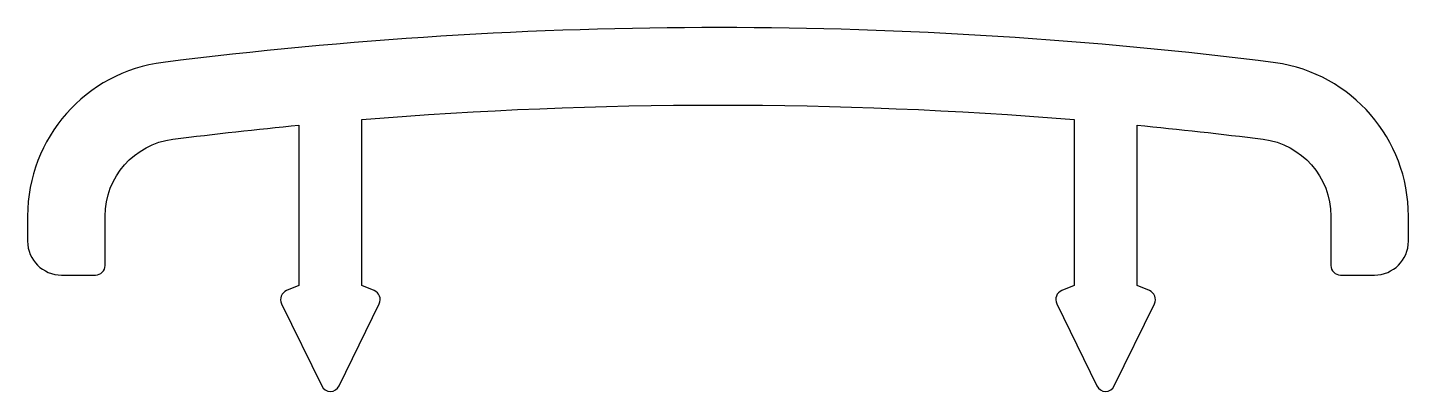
# Model space of a CAD drawing. Extents: x 948 to 976.5, y -11.6 to -4.
import ezdxf

# ---------------------------------------------------------------- set-up
doc = ezdxf.new("R2010")
doc.units = 0
doc.header["$LTSCALE"] = 15
doc.layers.get('0').update_dxf_attribs({"linetype": 'CONTINUOUS'})

msp = doc.modelspace()

# ---------------------------------------------------------------- linework, layer by layer
msp.add_lwpolyline([(975.069, -9.161), (975.769, -9.161, 0.414004), (976.469, -8.461), (976.469, -7.942, 0.37277), (973.726, -4.774, 0.062961), (950.768, -4.767, 0.377952), (947.968, -7.942), (947.968, -8.461, 0.414004), (948.668, -9.161), (949.368, -9.161, 0.41348), (949.568, -8.961), (949.568, -7.942, -0.377918), (950.968, -6.354, -0.007269), (953.568, -6.065), (953.568, -9.374), (953.314, -9.48, 0.431314), (953.211, -9.752), (954.038, -11.452, 0.623383), (954.398, -11.452), (955.225, -9.752, 0.431705), (955.122, -9.48), (954.868, -9.374), (954.868, -5.949, -0.040915), (969.569, -5.949), (969.569, -9.374), (969.314, -9.48, 0.431705), (969.212, -9.752), (970.039, -11.452, 0.623383), (970.399, -11.452), (971.226, -9.752, 0.431314), (971.123, -9.48), (970.869, -9.374), (970.869, -6.065, -0.007269), (973.469, -6.354, -0.377918), (974.869, -7.942), (974.869, -8.961, 0.41348)], format="xyb", close=True)

doc.saveas('drawing.dxf')
